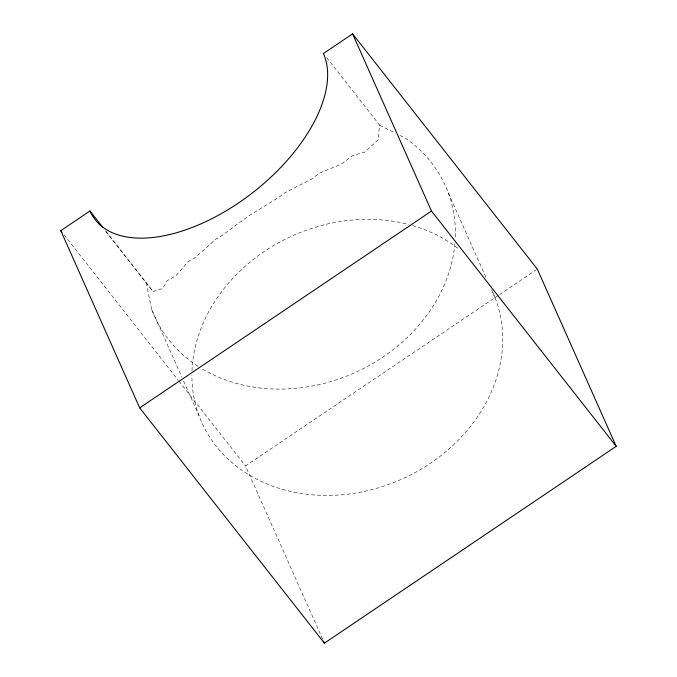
<?xml version="1.0" encoding="UTF-8"?>
<svg xmlns="http://www.w3.org/2000/svg" width="677" height="677" viewBox="0 0 677 677"><rect width="100%" height="100%" fill="white"/><g stroke="black" fill="none" stroke-linecap="round" stroke-linejoin="round"><path stroke-width="0.51" stroke-dasharray="3.38 2.54" d="M326.652 57.655L379.721 125.245L378.299 135.273L378.519 139.411L364.852 152.113L352.734 155.532L341.039 164.274L319.459 173.084L311.767 178.965L283.731 193.402L280.066 196.499L248.408 216.081L219.644 237.255L215.76 239.252L195.044 257.7L188.147 261.66L175.969 275.615L167.024 280.794L162.683 288.487L153.027 291.508L105.384 230.815M322.684 639.3L245.506 465.945L498.754 295.121M499.626 294.529L536.429 269.708M379.721 125.245L395.25 133.056M399.819 135.358L405.295 138.116A159.417 133.394 -24 0 1 455.249 238.524M106.154 231.602L153.027 291.508M64.061 234.834L178.279 380.322M178.931 381.151L245.506 465.945M448.326 192.92L486.281 278.162M491.4 289.663L495.666 299.242M146.274 282.707L151.623 309.228L181.901 377.233M183.602 381.066L198.962 415.551M454.902 243.695A159.417 133.394 -24 0 1 360.858 369.82A159.417 133.394 -24 0 1 201.433 368.423M197.989 366.265A159.417 133.394 -24 0 1 151.623 309.228M492.881 292.413A159.417 133.394 -24 0 1 374.669 488.879A159.417 133.394 -24 0 1 191.904 375.075M191.989 370.971A159.417 133.394 -24 0 1 408.586 224.468M412.606 225.576A159.417 133.394 -24 0 1 459.438 249.508"/><path stroke-width="1.02" d="M60.795 230.679L89.973 210.996A141.696 75.926 -38.1 0 0 238.253 203.151A141.696 75.926 -38.1 0 0 323.42 53.534L352.599 33.85L537.31 269.116L616.205 446.321L324.401 643.15L139.69 407.884L60.795 230.679L62.098 232.346M139.69 407.884L431.494 211.055L352.599 33.85M431.494 211.055L616.205 446.321M89.973 210.996L102.921 227.48M323.538 641.221L324.401 643.15"/></g></svg>
